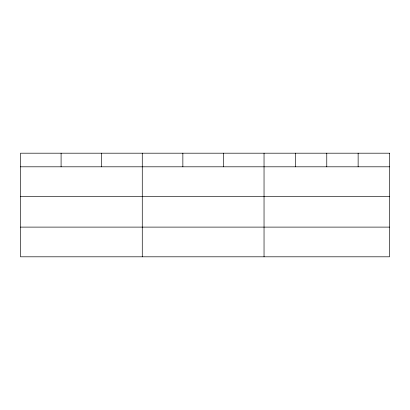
<?xml version="1.0" encoding="UTF-8"?>
<svg xmlns="http://www.w3.org/2000/svg" width="410" height="410" viewBox="0 0 410 410"><rect width="100%" height="100%" fill="white"/><g stroke="black" fill="none" stroke-linecap="round" stroke-linejoin="round"><path stroke-width="0.61" d="M20.5 166.808L389.5 166.808M20.5 196.508L389.5 196.508M20.5 227.109L389.5 227.109M358.135 153.191L358.135 166.808M326.77 153.191L326.77 166.808M295.405 153.191L295.405 166.808M264.04 153.191L264.04 256.809M223.45 153.191L223.45 166.808M182.86 153.191L182.86 166.808M142.27 153.191L142.27 256.809M101.68 153.191L101.68 166.808M61.09 153.191L61.09 166.808M389.5 153.191L20.5 153.191L20.5 256.809L389.5 256.809L389.5 153.191"/></g></svg>
